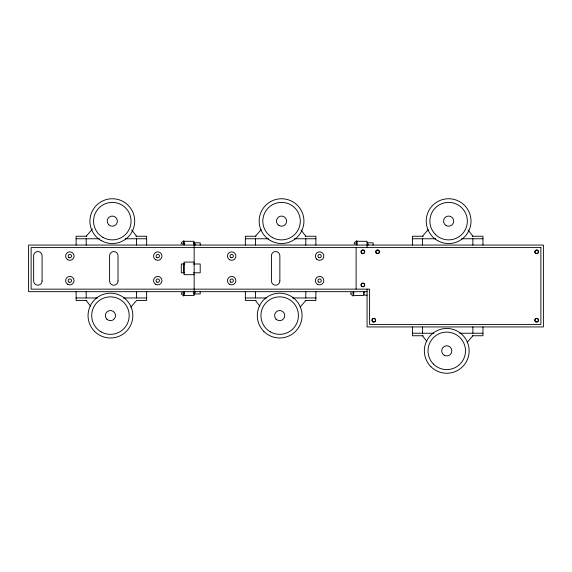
<?xml version="1.0" encoding="UTF-8"?>
<svg xmlns="http://www.w3.org/2000/svg" width="572" height="572" viewBox="0 0 572 572"><rect width="100%" height="100%" fill="white"/><g stroke="black" fill="none" stroke-linecap="round" stroke-linejoin="round"><path stroke-width="0.86" d="M86.186 236.25L92.457 228.972M130.866 307.1L136.565 300.486L146.639 300.486L146.639 291.67M255.427 236.25L261.125 229.637M300.107 307.1L305.805 300.486M422.493 236.25L428.192 229.637M467.174 342.363L472.872 335.75M86.83 236.25L76.112 236.25L76.112 245.066M135.929 236.25L146.639 236.25L146.639 245.066M256.063 236.25L245.352 236.25L245.352 245.066M305.169 236.25L315.88 236.25L315.88 245.066M423.13 236.25L412.419 236.25L412.419 245.066M472.236 236.25L482.947 236.25L482.947 245.066M76.112 238.767L99.328 238.767M125.218 238.767L146.639 238.767M245.352 238.767L268.561 238.767M294.451 238.767L315.88 238.767M412.419 238.767L435.628 238.767M461.518 238.767L482.947 238.767M193.307 242.8L200.2 242.8L200.2 245.066M367.088 242.8L373.123 242.8L373.123 245.066M184.77 243.808L181.31 243.808L181.31 242.8L183.827 240.662L183.827 242.8M193.429 243.808L195.159 243.808L195.159 245.066M356.828 243.808L354.232 243.808L354.232 242.8L356.749 240.662L356.749 242.8M194.151 262.098L184.077 262.098L184.077 274.696L194.151 274.696M184.77 263.985L181.31 263.985L181.31 272.801L184.77 272.801M193.307 263.985L200.2 263.985L200.2 272.801L193.307 272.801M367.074 291.67L28.6 291.67L28.6 245.066L543.4 245.066L543.4 326.934L367.074 326.934L367.074 289.146M184.77 292.928L181.31 292.928L181.31 293.937L183.827 296.074L183.827 293.937M193.429 292.928L195.159 292.928L195.159 291.67M354.168 292.928L350.707 292.928L350.707 293.937L353.224 296.074L353.224 293.937M193.307 293.937L200.2 293.937L200.2 291.67M367.074 295.195L364.557 295.195L364.557 293.937M76.112 297.962L97.54 297.962M123.43 297.962L146.639 297.962M245.352 297.962L266.781 297.962M292.671 297.962L315.88 297.962M86.83 300.486L76.112 300.486L76.112 291.67M256.063 300.486L245.352 300.486L245.352 291.67M305.169 300.486L315.88 300.486L315.88 291.67M412.419 333.233L433.841 333.233M459.738 333.233L482.947 333.233M423.13 335.75L412.419 335.75L412.419 326.934M472.236 335.75L482.947 335.75L482.947 326.934M467.996 229.887L472.872 236.25M422.493 335.75L426.826 341.405M300.929 229.887L305.805 236.25M255.427 300.486L259.76 306.142M131.689 229.887L136.565 236.25M86.186 300.486L90.519 306.142M472.872 238.767L472.872 245.066M472.872 326.934L472.872 333.233M422.493 238.767L422.493 245.066M422.493 326.934L422.493 333.233M368.082 243.808L368.082 245.066M367.074 247.59L367.074 241.291L357 241.291L357 245.066M364.557 291.67L364.557 292.928M363.549 291.67L363.549 295.445L353.475 295.445L353.475 291.67M356.12 247.59L356.12 289.146M305.805 238.767L305.805 245.066M305.805 291.67L305.805 297.962M255.427 238.767L255.427 245.066M255.427 291.67L255.427 297.962M184.077 245.066L184.077 241.291L194.151 241.291L194.151 295.445L184.077 295.445L184.077 291.67M183.827 263.985L183.827 272.801M136.565 238.767L136.565 245.066M136.565 291.67L136.565 297.962M86.186 238.767L86.186 245.066M86.186 291.67L86.186 297.962M540.883 247.59L31.117 247.59L31.117 289.146L369.598 289.146L369.598 324.41L540.883 324.41L540.883 247.59M279.858 280.959L279.858 255.77A4.218 4.218 0 0 0 275.64 251.551A4.218 4.218 0 0 0 271.421 255.77L271.421 280.959A4.218 4.218 0 0 0 275.64 285.185A4.218 4.218 0 0 0 279.858 280.959M118.018 280.959L118.018 255.77A4.218 4.218 0 0 0 113.799 251.551A4.218 4.218 0 0 0 109.581 255.77L109.581 280.959A4.218 4.218 0 0 0 113.799 285.185A4.218 4.218 0 0 0 118.018 280.959M42.078 280.959L42.078 255.77A4.218 4.218 0 0 0 37.859 251.551A4.218 4.218 0 0 0 33.641 255.77L33.641 280.959A4.218 4.218 0 0 0 37.859 285.185A4.218 4.218 0 0 0 42.078 280.959M318.747 257.557A1.702 1.702 0 0 0 321.3 256.092A1.702 1.702 0 0 0 318.747 254.619A1.702 1.702 0 0 0 318.747 257.557M316.609 259.073A4.218 4.218 0 0 0 323.673 257.178A4.218 4.218 0 0 0 318.504 252.016A4.218 4.218 0 0 0 316.609 259.073M362.04 286.35A1.637 1.637 0 0 0 364.493 284.928A1.637 1.637 0 0 0 362.04 283.512A1.637 1.637 0 0 0 362.04 286.35M318.397 281.853A1.702 1.702 0 0 0 321.235 281.088A1.702 1.702 0 0 0 319.155 279.007A1.702 1.702 0 0 0 318.397 281.853M317.489 284.298A4.218 4.218 0 0 0 323.816 280.645A4.218 4.218 0 0 0 317.489 276.991A4.218 4.218 0 0 0 317.489 284.298M362.04 253.224A1.637 1.637 0 0 0 364.493 251.809A1.637 1.637 0 0 0 362.04 250.386A1.637 1.637 0 0 0 362.04 253.224M230.838 282.118A1.702 1.702 0 0 0 233.383 280.645A1.702 1.702 0 0 0 230.838 279.172A1.702 1.702 0 0 0 230.838 282.118M229.579 284.298A4.218 4.218 0 0 0 235.907 280.645A4.218 4.218 0 0 0 229.579 276.991A4.218 4.218 0 0 0 229.579 284.298M230.838 257.557A1.702 1.702 0 0 0 233.383 256.092A1.702 1.702 0 0 0 230.838 254.619A1.702 1.702 0 0 0 230.838 257.557M229.579 259.745A4.218 4.218 0 0 0 235.907 256.092A4.218 4.218 0 0 0 229.579 252.431A4.218 4.218 0 0 0 229.579 259.745M68.998 257.557A1.702 1.702 0 0 0 71.55 256.092A1.702 1.702 0 0 0 68.998 254.619A1.702 1.702 0 0 0 68.998 257.557M67.739 259.745A4.218 4.218 0 0 0 74.067 256.092A4.218 4.218 0 0 0 67.739 252.431A4.218 4.218 0 0 0 67.739 259.745M68.998 282.118A1.702 1.702 0 0 0 71.55 280.645A1.702 1.702 0 0 0 68.998 279.172A1.702 1.702 0 0 0 68.998 282.118M67.739 284.298A4.218 4.218 0 0 0 74.067 280.645A4.218 4.218 0 0 0 67.739 276.991A4.218 4.218 0 0 0 67.739 284.298M156.907 282.118A1.702 1.702 0 0 0 159.459 280.645A1.702 1.702 0 0 0 156.907 279.172A1.702 1.702 0 0 0 156.907 282.118M155.648 284.298A4.218 4.218 0 0 0 161.976 280.645A4.218 4.218 0 0 0 155.648 276.991A4.218 4.218 0 0 0 155.648 284.298M156.907 257.557A1.702 1.702 0 0 0 159.459 256.092A1.702 1.702 0 0 0 156.907 254.619A1.702 1.702 0 0 0 156.907 257.557M155.648 259.745A4.218 4.218 0 0 0 161.976 256.092A4.218 4.218 0 0 0 155.648 252.431A4.218 4.218 0 0 0 155.648 259.745M376.776 253.224A1.637 1.637 0 0 0 379.229 251.809A1.637 1.637 0 0 0 376.776 250.386A1.637 1.637 0 0 0 376.776 253.224M372.994 321.614A1.637 1.637 0 0 0 375.454 320.191A1.637 1.637 0 0 0 372.994 318.776A1.637 1.637 0 0 0 372.994 321.614M535.842 321.614A1.637 1.637 0 0 0 538.302 320.191A1.637 1.637 0 0 0 535.842 318.776A1.637 1.637 0 0 0 535.842 321.614M535.842 253.224A1.637 1.637 0 0 0 538.302 251.809A1.637 1.637 0 0 0 535.842 250.386A1.637 1.637 0 0 0 535.842 253.224M435.363 234.391A18.747 18.747 0 0 0 466.723 225.99A18.747 18.747 0 0 0 443.765 203.031A18.747 18.747 0 0 0 435.363 234.391M437.423 240.533A22.394 22.394 0 0 0 471.013 221.135A22.394 22.394 0 0 0 437.423 201.744A22.394 22.394 0 0 0 437.423 240.533M446.074 225.54A5.084 5.084 0 0 0 453.703 221.135A5.084 5.084 0 0 0 446.074 216.738A5.084 5.084 0 0 0 446.074 225.54M272.179 237.373A18.747 18.747 0 0 0 300.3 221.135A18.747 18.747 0 0 0 272.179 204.905A18.747 18.747 0 0 0 272.179 237.373M270.356 240.533A22.394 22.394 0 0 0 303.947 221.135A22.394 22.394 0 0 0 270.356 201.744A22.394 22.394 0 0 0 270.356 240.533M279.007 225.54A5.084 5.084 0 0 0 286.636 221.135A5.084 5.084 0 0 0 279.007 216.738A5.084 5.084 0 0 0 279.007 225.54M102.939 237.373A18.747 18.747 0 0 0 131.06 221.135A18.747 18.747 0 0 0 102.939 204.905A18.747 18.747 0 0 0 102.939 237.373M101.115 240.533A22.394 22.394 0 0 0 134.706 221.135A22.394 22.394 0 0 0 101.115 201.744A22.394 22.394 0 0 0 101.115 240.533M108.716 224.732A5.084 5.084 0 0 0 117.224 222.451A5.084 5.084 0 0 0 110.997 216.23A5.084 5.084 0 0 0 108.716 224.732M433.49 364.114A18.747 18.747 0 0 0 464.85 355.712A18.747 18.747 0 0 0 441.891 332.754A18.747 18.747 0 0 0 433.49 364.114M430.909 366.695A22.394 22.394 0 0 0 468.375 356.656A22.394 22.394 0 0 0 440.948 329.229A22.394 22.394 0 0 0 430.909 366.695M444.201 355.262A5.084 5.084 0 0 0 451.83 350.865A5.084 5.084 0 0 0 444.201 346.46A5.084 5.084 0 0 0 444.201 355.262M270.306 331.832A18.747 18.747 0 0 0 298.427 315.594A18.747 18.747 0 0 0 270.306 299.363A18.747 18.747 0 0 0 270.306 331.832M263.849 331.431A22.394 22.394 0 0 0 301.308 321.392A22.394 22.394 0 0 0 273.881 293.965A22.394 22.394 0 0 0 263.849 331.431M276.083 319.19A5.084 5.084 0 0 0 284.591 316.917A5.084 5.084 0 0 0 278.364 310.689A5.084 5.084 0 0 0 276.083 319.19M101.065 331.832A18.747 18.747 0 0 0 129.186 315.594A18.747 18.747 0 0 0 101.065 299.363A18.747 18.747 0 0 0 101.065 331.832M94.609 331.431A22.394 22.394 0 0 0 132.075 321.392A22.394 22.394 0 0 0 104.647 293.965A22.394 22.394 0 0 0 94.609 331.431M106.85 319.19A5.084 5.084 0 0 0 115.351 316.917A5.084 5.084 0 0 0 109.123 310.689A5.084 5.084 0 0 0 106.85 319.19M376.591 253.403A1.888 1.888 0 0 0 379.479 251.873A1.888 1.888 0 0 0 376.712 250.136A1.888 1.888 0 0 0 376.591 253.403M361.854 253.403A1.888 1.888 0 0 0 364.743 251.873A1.888 1.888 0 0 0 361.976 250.136A1.888 1.888 0 0 0 361.854 253.403M361.854 286.529A1.888 1.888 0 0 0 364.743 284.999A1.888 1.888 0 0 0 361.976 283.262A1.888 1.888 0 0 0 361.854 286.529M535.657 253.403A1.888 1.888 0 0 0 538.552 251.873A1.888 1.888 0 0 0 535.778 250.136A1.888 1.888 0 0 0 535.657 253.403M535.657 321.793A1.888 1.888 0 0 0 538.552 320.263A1.888 1.888 0 0 0 535.778 318.525A1.888 1.888 0 0 0 535.657 321.793M372.808 321.793A1.888 1.888 0 0 0 375.704 320.263A1.888 1.888 0 0 0 372.93 318.525A1.888 1.888 0 0 0 372.808 321.793"/></g></svg>
